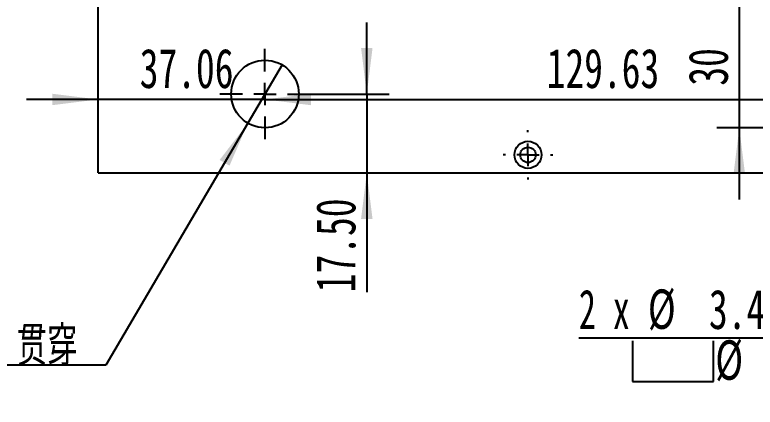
# Model space of a CAD drawing. Header units: millimetres. Extents: x 0 to 210, y 0 to 297.
# Drawn here: x 39.2 to 105, y 112.1 to 147 of the extents above; entities that cross this region are included whole.
import ezdxf

# ---------------------------------------------------------------- set-up
doc = ezdxf.new("R2010")
doc.units = ezdxf.units.MM
doc.layers.add('图纸格式', color=7, linetype='Continuous')
doc.styles.add('SLDTEXTSTYLE0', font='TXT', dxfattribs={"width": 0.7, "bigfont": 'bigfont'})
doc.styles.add('SLDTEXTSTYLE5', font='TXT', dxfattribs={"width": 0.7})
doc.styles.add('SLDTEXTSTYLE7', font='TXT', dxfattribs={"width": 0.633333})
doc.dimstyles.new('SLDDIMSTYLE0', dxfattribs={"dimtxt": 3.5, "dimasz": 4.08, "dimexe": 0, "dimexo": 0.0625, "dimgap": 0.875, "dimtad": 0, "dimtih": 1, "dimtoh": 1, "dimlfac": 2.5, "dimrnd": 1e-09, "dimzin": 4, "dimdsep": 46, "dimtxsty": 'SLDTEXTSTYLE5', "dimblk1": 'NONE', "dimsah": 1, "dimcen": 0, "dimadec": 0, "dimazin": 1, "dimtfac": 1, "dimtmove": 0, "dimatfit": 3, "dimldrblk": 'NONE', "dimfxl": 0, "dimfrac": 2, "dimtolj": 1, "dimtzin": 12, "dimarcsym": 0})
doc.dimstyles.new('SLDDIMSTYLE1', dxfattribs={"dimtxt": 3.5, "dimasz": 4.08, "dimexe": 0, "dimexo": 0.0625, "dimgap": 0.875, "dimtad": 2, "dimlfac": 2.5, "dimrnd": 1e-09, "dimzin": 12, "dimdsep": 46, "dimtxsty": 'SLDTEXTSTYLE5', "dimsah": 1, "dimcen": 0.09, "dimadec": 0, "dimazin": 3, "dimtfac": 1, "dimtmove": 0, "dimatfit": 0, "dimfxl": 0, "dimfrac": 2, "dimtolj": 1, "dimtzin": 12, "dimarcsym": 0})
doc.dimstyles.new('SLDDIMSTYLE2', dxfattribs={"dimtxt": 3.5, "dimasz": 4.08, "dimexe": 0, "dimexo": 0.0625, "dimgap": 0.875, "dimtad": 2, "dimlfac": 2.5, "dimrnd": 1e-09, "dimzin": 12, "dimdsep": 46, "dimtxsty": 'SLDTEXTSTYLE5', "dimsah": 1, "dimcen": 0.09, "dimadec": 0, "dimazin": 3, "dimtfac": 1, "dimtofl": 0, "dimtmove": 0, "dimatfit": 3, "dimfxl": 0, "dimfrac": 2, "dimtolj": 1, "dimtzin": 12, "dimarcsym": 0})
doc.dimstyles.new('SLDDIMSTYLE4', dxfattribs={"dimtxt": 3.5, "dimasz": 4.08, "dimexe": 0, "dimexo": 0.0625, "dimgap": 0.875, "dimtad": 2, "dimlfac": 2.5, "dimrnd": 1e-09, "dimzin": 4, "dimdsep": 46, "dimtxsty": 'SLDTEXTSTYLE5', "dimsah": 1, "dimcen": 0.09, "dimadec": 0, "dimazin": 1, "dimtfac": 1, "dimtmove": 0, "dimatfit": 0, "dimfxl": 0, "dimfrac": 2, "dimtolj": 1, "dimtzin": 12, "dimarcsym": 0})
doc.dimstyles.new('SLDDIMSTYLE5', dxfattribs={"dimtxt": 3.5, "dimasz": 4.08, "dimexe": 0, "dimexo": 0.0625, "dimgap": 0.875, "dimtad": 0, "dimtih": 1, "dimtoh": 1, "dimlfac": 2.5, "dimrnd": 1e-09, "dimzin": 12, "dimdsep": 46, "dimtxsty": 'SLDTEXTSTYLE5', "dimblk1": 'NONE', "dimsah": 1, "dimcen": 0, "dimadec": 0, "dimazin": 3, "dimtfac": 1, "dimtmove": 0, "dimatfit": 3, "dimldrblk": 'NONE', "dimfxl": 0, "dimfrac": 2, "dimtolj": 1, "dimtzin": 12, "dimarcsym": 0})

# ---------------------------------------------------------------- blocks, each defined once
blk = doc.blocks.new('SW_SYMBOL_HOLE_DEPTH')
at = {"layer": '图纸格式', "color": 0}
for p, q in [((0, 875), (800, 875)), ((400, 875), (400, 75)), ((100, 555), (400, 75)), ((700, 555), (400, 75))]:
    blk.add_line(p, q, dxfattribs=at)
blk = doc.blocks.new('SW_SYMBOL_HOLE_SPOT')
at = {"layer": '图纸格式', "color": 0}
for p, q in [((0, 875), (0, 75)), ((1600, 75), (1600, 875)), ((0, 75), (1600, 75))]:
    blk.add_line(p, q, dxfattribs=at)
blk = doc.blocks.new('_D_1')
at = {"layer": '图纸格式'}
for p, q in [((152.657, 135.14), (150.58, 133.938)), ((150.58, 133.938), (123.47, 118.254)), ((123.47, 118.254), (89.34, 118.254))]:
    blk.add_line(p, q, dxfattribs=at)
blk.add_solid([(150.58, 133.938), (146.794, 132.334), (147.303, 131.455)], dxfattribs=at)
at = {"layer": '图纸格式', "xscale": 0.004511737089201878, "yscale": 0.004511737089201878, "zscale": 0.004511737089201878}
for name, p in [('SW_SYMBOL_HOLE_DEPTH', (108.787, 118.589)), ('SW_SYMBOL_HOLE_SPOT', (94.092, 114.074)), ('SW_SYMBOL_HOLE_DEPTH', (110.164, 114.074))]:
    blk.add_blockref(name, p, dxfattribs=at)
at = {"layer": '图纸格式', "char_height": 3.5, "attachment_point": 1}
for s, insert, style in [('2 x', (89.34, 122.58), 'SLDTEXTSTYLE7'), ('%%c', (95.47, 122.595), 'SLDTEXTSTYLE5'), ('3.40', (100.897, 122.58), 'SLDTEXTSTYLE5'), ('19.75', (113.997, 122.58), 'SLDTEXTSTYLE5'), ('%%c', (101.456, 118.08), 'SLDTEXTSTYLE5'), ('6', (106.883, 118.066), 'SLDTEXTSTYLE5'), ('1', (115.375, 118.066), 'SLDTEXTSTYLE5')]:
    blk.add_mtext(s, dxfattribs=dict(at, insert=insert, style=style))
blk = doc.blocks.new('_None')
blk = doc.blocks.new('_D_2')
at = {"layer": '图纸格式'}
for p, q in [((103.594, 148.939), (103.594, 155.289)), ((114.095, 148.939), (101.594, 148.939)), ((103.594, 148.939), (103.594, 136.939)), ((114.095, 136.939), (101.594, 136.939)), ((103.594, 136.939), (103.594, 130.589))]:
    blk.add_line(p, q, dxfattribs=at)
for points in [[(103.594, 148.939), (104.102, 153.019), (103.086, 153.019)], [(103.594, 136.939), (103.086, 132.859), (104.102, 132.859)]]:
    blk.add_solid(points, dxfattribs=at)
at = {"layer": '图纸格式', "insert": (99.082, 140.678), "char_height": 3.5, "attachment_point": 1, "rotation": 90, "style": 'SLDTEXTSTYLE5'}
blk.add_mtext('30', dxfattribs=at)
blk = doc.blocks.new('_D_6')
at = {"layer": '图纸格式'}
for p, q in [((70.495, 139.939), (70.495, 146.289)), ((65.443, 139.939), (72.495, 139.939)), ((70.495, 139.939), (70.495, 132.939)), ((70.495, 132.939), (70.495, 122.336))]:
    blk.add_line(p, q, dxfattribs=at)
for points in [[(70.495, 139.939), (71.003, 144.019), (69.987, 144.019)], [(70.495, 132.939), (69.987, 128.859), (71.003, 128.859)]]:
    blk.add_solid(points, dxfattribs=at)
at = {"layer": '图纸格式', "insert": (65.983, 122.336), "char_height": 3.5, "attachment_point": 1, "rotation": 90, "style": 'SLDTEXTSTYLE5'}
blk.add_mtext('17.50', dxfattribs=at)
blk = doc.blocks.new('_D_7')
at = {"layer": '图纸格式'}
for p, q in [((62.962, 142.526), (59.925, 137.351)), ((59.925, 137.351), (47.313, 115.86)), ((47.313, 115.86), (30.887, 115.86))]:
    blk.add_line(p, q, dxfattribs=at)
blk.add_solid([(59.925, 137.351), (57.422, 134.09), (58.298, 133.575)], dxfattribs=at)
at = {"layer": '图纸格式', "char_height": 3.5, "attachment_point": 1}
for s, insert, style in [('%%c', (30.887, 119.345), 'SLDTEXTSTYLE5'), ('15', (35.002, 119.33), 'SLDTEXTSTYLE5'), ('贯穿', (39.387, 119.33), 'SLDTEXTSTYLE0')]:
    blk.add_mtext(s, dxfattribs=dict(at, insert=insert, style=style))
blk = doc.blocks.new('_D_8')
at = {"layer": '图纸格式'}
for p, q in [((46.618, 139.456), (40.268, 139.456)), ((61.443, 139.456), (46.618, 139.456)), ((61.443, 139.456), (67.793, 139.456))]:
    blk.add_line(p, q, dxfattribs=at)
for points in [[(46.618, 139.456), (42.538, 139.964), (42.538, 138.948)], [(61.443, 139.456), (65.523, 138.948), (65.523, 139.964)]]:
    blk.add_solid(points, dxfattribs=at)
at = {"layer": '图纸格式', "insert": (50.317, 143.968), "char_height": 3.5, "attachment_point": 1, "style": 'SLDTEXTSTYLE5'}
blk.add_mtext('37.06', dxfattribs=at)
blk = doc.blocks.new('_D_9')
at = {"layer": '图纸格式'}
blk.add_line((61.443, 139.456), (113.295, 139.456), dxfattribs=at)
for points in [[(61.443, 139.456), (65.523, 138.948), (65.523, 139.964)], [(113.295, 139.456), (109.215, 139.964), (109.215, 138.948)]]:
    blk.add_solid(points, dxfattribs=at)
at = {"layer": '图纸格式', "insert": (86.48, 143.968), "char_height": 3.5, "attachment_point": 1, "style": 'SLDTEXTSTYLE5'}
blk.add_mtext('129.63', dxfattribs=at)
blk = doc.blocks.new('SW_CENTERMARKSYMBOL_4')
at = {"layer": '图纸格式', "color": 0}
for p, q in [((0, 2), (0, 4)), ((0, 0), (0, 1)), ((-2, 0), (-4, 0)), ((0, 0), (-1, 0)), ((0, 0), (0, -1)), ((0, 0), (1, 0)), ((2, 0), (4, 0)), ((0, -2), (0, -4))]:
    blk.add_line(p, q, dxfattribs=at)
blk = doc.blocks.new('SW_CENTERMARKSYMBOL_6')
at = {"layer": '图纸格式', "color": 0}
for p, q in [((0, 2), (0, 2.2)), ((0, 0), (0, 1)), ((-2, 0), (-2.2, 0)), ((0, 0), (-1, 0)), ((0, 0), (0, -1)), ((0, 0), (1, 0)), ((2, 0), (2.2, 0)), ((0, -2), (0, -2.2))]:
    blk.add_line(p, q, dxfattribs=at)

msp = doc.modelspace()

# ---------------------------------------------------------------- linework, layer by layer
at = {"color": 7, "linetype": 'Continuous', "lineweight": 25}
for q in [(46.6183, 164.9387), (189.8192, 132.9387)]:
    msp.add_line((46.6183, 132.9387), q, dxfattribs=at)
for centre, radius in [((61.4433, 139.9387), 3), ((84.8187, 134.5387), 1.2), ((84.8187, 134.5387), 0.68)]:
    msp.add_circle(centre, radius, dxfattribs=at)

# ---------------------------------------------------------------- block references
at = {"layer": '图纸格式'}
for name, p in [('SW_CENTERMARKSYMBOL_4', (61.4433, 139.9387)), ('SW_CENTERMARKSYMBOL_6', (84.8187, 134.5387))]:
    msp.add_blockref(name, p, dxfattribs=at)

# ---------------------------------------------------------------- dimensions: what is measured, and where the dimension line sits
for base, p1, p2, angle, dimstyle, picture, middle in [((103.594, 136.9387), (114.095, 148.9387), (114.095, 136.9387), 90, 'SLDDIMSTYLE1', '_D_2', (103.594, 142.2143)), ((70.4951, 132.9387), (65.4433, 139.9387), (46.6183, 132.9387), 90, 'SLDDIMSTYLE4', '_D_6', (70.4951, 126.1713)), ((113.295, 139.4561), (61.4433, 135.9387), (113.295, 137.7387), 0, 'SLDDIMSTYLE2', '_D_9', (91.0807, 139.4561))]:
    dim = msp.add_linear_dim(base=base, p1=p1, p2=p2, angle=angle, dimstyle=dimstyle, dxfattribs=at)
    dim.commit()
    dim.dimension.update_dxf_attribs({"geometry": picture, "text_midpoint": middle, "dimtype": 160})
dim = msp.add_linear_dim(base=(46.6183, 139.4561), p1=(61.4433, 135.9387), p2=(46.6183, 132.9387), dimstyle='SLDDIMSTYLE1', dxfattribs=at)
dim.commit()
dim.dimension.update_dxf_attribs({"geometry": '_D_8', "text_midpoint": (54.1496, 139.4561), "dimtype": 160})
for p1, p2, text, dimstyle, picture, middle in [((62.9616, 142.5261), (59.9249, 137.3513), '<> 贯穿', 'SLDDIMSTYLE5', '_D_7', (38.3064, 117.5034)), ((152.6574, 135.1396), (150.58, 133.9378), '2 x <> {\\fGDT;x} 19.75\\P{\\fGDT;v}%%c 6 {\\fGDT;x} 1\\P', 'SLDDIMSTYLE0', '_D_1', (105.611, 118.0683))]:
    dim = msp.add_diameter_dim_2p(p1=p1, p2=p2, text=text, dimstyle=dimstyle, dxfattribs=at)
    dim.commit()
    dim.dimension.update_dxf_attribs({"geometry": picture, "text_midpoint": middle, "dimtype": 163})

doc.saveas('drawing.dxf')
